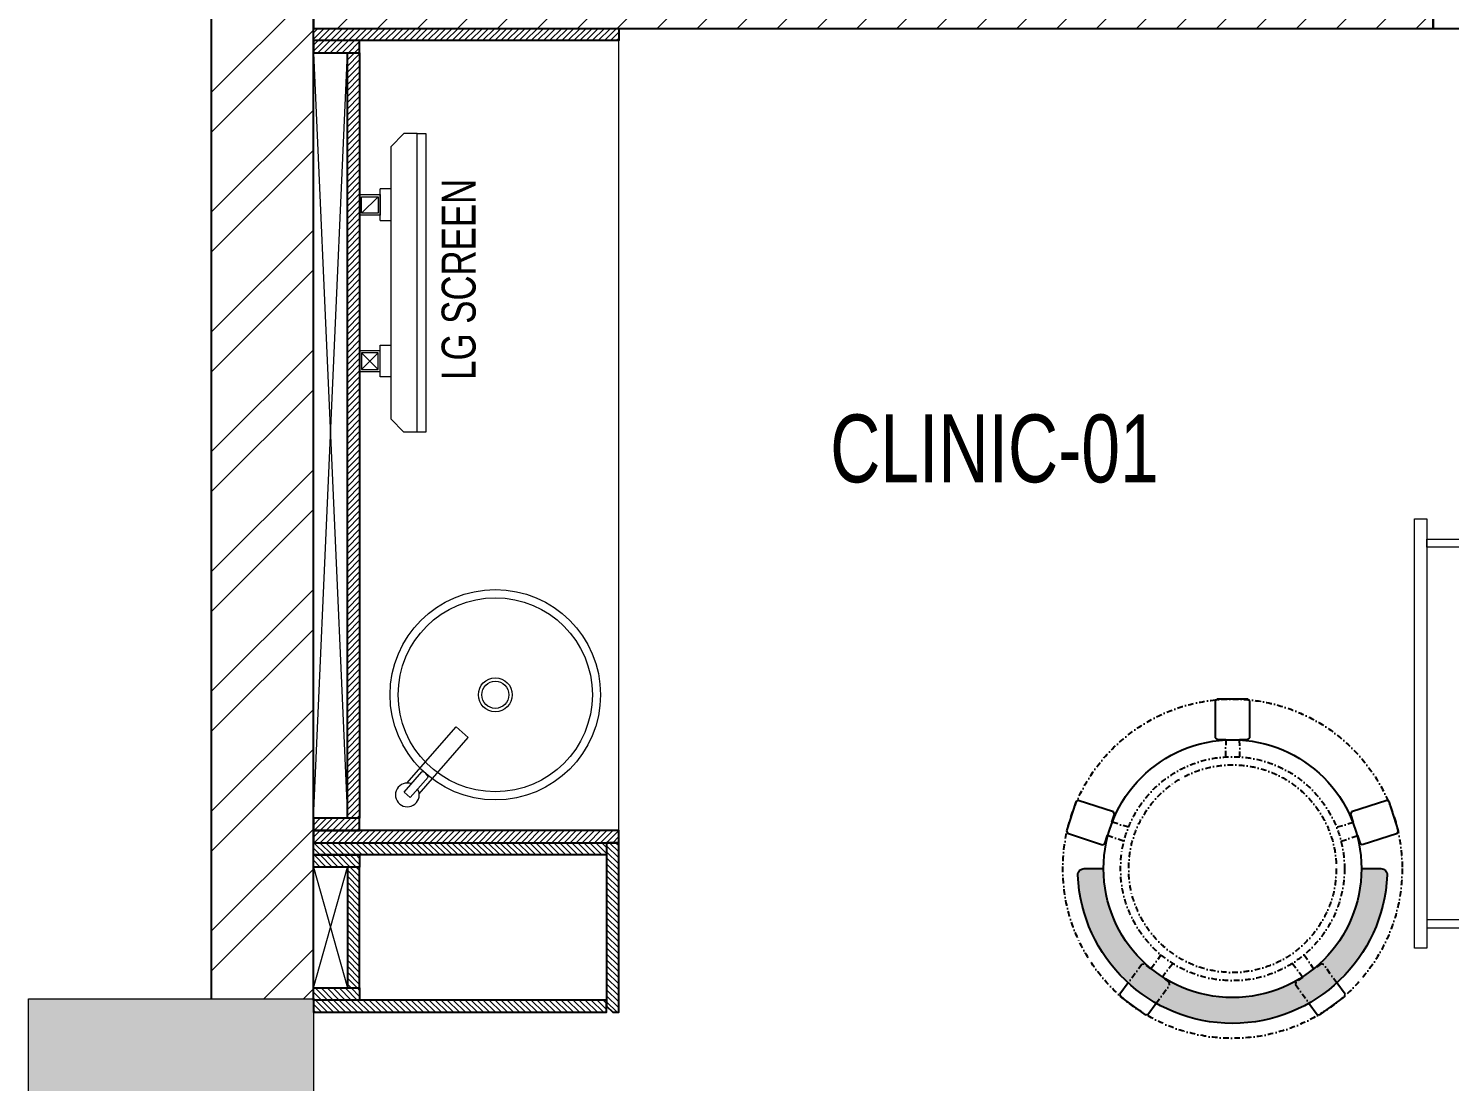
# Model space of a CAD drawing. Header units: feet. Extents: x 9925359 to 9932229, y -5941136 to -5927818.
# Drawn here: x 9925359 to 9927453, y -5931290 to -5929738 of the extents above; entities that cross this region are included whole.
import ezdxf

# ---------------------------------------------------------------- set-up
doc = ezdxf.new("R2010")
doc.units = ezdxf.units.FT
doc.header["$LTSCALE"] = 33
doc.header["$MEASUREMENT"] = 0
doc.linetypes.add('DASHDOT2', pattern=[0.5, 0.25, -0.125, 0, -0.125])
doc.layers.add('A-WALL', color=1, linetype='Continuous')
for name, color, linetype, lineweight in [('column hatch', 5, 'Continuous', 0), ('Floor-Unit', 1, 'Continuous', 13), ('HATCH', 9, 'Continuous', 9), ('LENS-DIM', 252, 'Continuous', 5), ('LENS-FURNITURE', 13, 'Continuous', 9), ('LENS-PARTITION', 21, 'Continuous', 25), ('LENS_TEXT', 31, 'Continuous', 5), ('LK-FF&E WALL', 1, 'Continuous', 9), ('LK-IT', 3, 'Continuous', 18), ('LN-ELEVATION-1', 81, 'Continuous', 25), ('LN-ELEVATION-2', 103, 'Continuous', 20), ('LN-ELEVATION-3', 125, 'Continuous', 18), ('LN-HATCH', 251, 'Continuous', 0), ('TV', 92, 'Continuous', 18)]:
    doc.layers.add(name, color=color, linetype=linetype, lineweight=lineweight)
doc.styles.get("Standard").update_dxf_attribs({"font": 'GILC____.TTF'})
pattern_1 = [(44.99999999999998, (35858.5, -100655.3575484328), (-4.419417382415918, 4.419417382415923), [])]

# ---------------------------------------------------------------- blocks, each defined once
blk = doc.blocks.new('A$C50c8a3d0')
at = {"layer": 'column hatch'}
h = blk.add_hatch(color=8, dxfattribs=at)
h.dxf.hatch_style = 1
h.paths.add_polyline_path([(-3365.410173052922, -6084.66466123145), (-3785.410173052922, -6084.66466123145), (-3785.410173052922, -6354.664661231451), (-3365.410173052922, -6354.664661231451)])
h.paths.add_polyline_path([(-3365.410173052922, -1714.664661231451), (-3785.410173052922, -1714.664661231451), (-3785.410173052922, -1984.664661231451), (-3365.410173052922, -1984.664661231451)])
h.paths.add_polyline_path([(-3365.410173052922, 2685.335338768549), (-3785.410173052922, 2685.335338768549), (-3785.410173052922, 2415.335338768549), (-3365.410173052922, 2415.335338768549)])
h.paths.add_polyline_path([(-3365.410173052922, 6035.335338768549), (-3785.410173052922, 6035.335338768549), (-3785.410173052922, 5765.335338768549), (-3365.410173052922, 5765.335338768549)])
h.paths.add_polyline_path([(2984.589826947078, 6035.335338768549), (2564.589826947078, 6035.335338768549), (2564.589826947078, 5765.335338768549), (2984.589826947078, 5765.335338768549)])
h.paths.add_polyline_path([(3084.589826947079, 2685.335338768549), (2664.589826947078, 2685.335338768549), (2664.589826947078, 2415.335338768549), (3084.589826947079, 2415.335338768549)])
h.paths.add_polyline_path([(3084.589826947079, -1714.664661231451), (2664.589826947078, -1714.664661231451), (2664.589826947078, -1984.664661231451), (3084.589826947079, -1984.664661231451)])
h.paths.add_polyline_path([(3084.589826947079, -6084.66466123145), (2664.589826947078, -6084.66466123145), (2664.589826947078, -6354.664661231451), (3084.589826947079, -6354.664661231451)])
h.paths.add_polyline_path([(-145.4101730529219, -6084.66466123145), (-565.4101730529219, -6084.66466123145), (-565.4101730529219, -6354.664661231451), (-145.4101730529219, -6354.664661231451)])
h.paths.add_polyline_path([(-145.4101730529219, -1714.664661231451), (-565.4101730529219, -1714.664661231451), (-565.4101730529219, -1984.664661231451), (-145.4101730529219, -1984.664661231451)])
h.paths.add_polyline_path([(-145.4101730529219, 2685.335338768549), (-565.4101730529219, 2685.335338768549), (-565.4101730529219, 2415.335338768549), (-145.4101730529219, 2415.335338768549)])
at = {"layer": 'LN-HATCH'}
h = blk.add_hatch(dxfattribs=at)
h.set_pattern_fill('ANSI32', color=256, scale=333, angle=180)
h.set_pattern_definition([(225, (-10084900.59557978, 5279619.596572482), (88.29995930067012, -88.29995930067015), []), (225, (-10084959.46221921, 5279619.596572482), (88.29995930067012, -88.29995930067015), [])])
h.paths.add_polyline_path([(-3515.410173052922, 5765.335338768549), (-3515.410173052922, 2685.335338768549), (-3365.410173052922, 2685.335338768549), (-3365.410173052922, 5765.335338768549)])
h.paths.add_polyline_path([(-3515.410173052922, 2415.335338768549), (-3515.410173052922, -1714.664661231451), (-3365.410173052922, -1714.664661231451), (-3365.410173052922, 2415.335338768549)])
h.paths.add_polyline_path([(-3515.410173052922, -1984.664661231451), (-3515.410173052922, -6084.66466123145), (-3365.410173052922, -6084.66466123145), (-3365.410173052922, -1984.664661231451)])
h = blk.add_hatch(dxfattribs=at)
h.set_pattern_fill('ANSI31', color=256, scale=333, angle=180)
h.set_pattern_definition([(225, (0, 0), (29.43331976689004, -29.43331976689005), [])])
h.paths.add_polyline_path([(-1715.410173052922, 5765.335338768549), (-1865.410173052922, 5765.335338768549), (-1865.410173052922, 5615.335338768549), (-1715.410173052922, 5615.335338768549)])
h.paths.add_polyline_path([(-1715.410173052922, 4865.335338768549), (-1865.410173052922, 4865.335338768549), (-1865.410173052922, 4265.335338768549), (-3365.410173052922, 4265.335338768549), (-3365.410173052922, 4115.335338768549), (-1715.410173052922, 4115.335338768549)])
at = {"layer": 'A-WALL'}
for p, q in [((-3515.410173052922, 2685.335338768549, -11587.38237223599), (-3515.410173052922, 5765.335338768549, -11587.38237223599)), ((-3365.410173052922, 2685.335338768549, -11587.38237223599), (-3365.410173052922, 5765.335338768549, -11587.38237223599))]:
    blk.add_line(p, q, dxfattribs=at)
blk.add_lwpolyline([(-1715.410173052922, 4865.335338768549), (-1865.410173052922, 4865.335338768549), (-1865.410173052922, 4265.335338768549), (-3365.410173052922, 4265.335338768549), (-3365.410173052922, 4115.335338768549), (-1715.410173052922, 4115.335338768549)], close=True, dxfattribs=at)
at = {"layer": 'column hatch', "color": 8, "elevation": -11587.38237223599}
blk.add_lwpolyline([(-3785.410173052922, 2415.335338768549), (-3785.410173052922, 2685.335338768549), (-3365.410173052922, 2685.335338768549), (-3365.410173052922, 2415.335338768549)], close=True, dxfattribs=at)
blk = doc.blocks.new('rtf')
at = {"color": 0, "linetype": 'ByBlock', "lineweight": -2}
for p, q in [((16425.26329468148, -172793.1007600746), (16535.26329468148, -172793.1007600746)), ((16535.26329468148, -172793.1007600746), (16535.26329468148, -172817.1007600746)), ((16412.5253540573, -172798.8148984113), (16452.40026456733, -172798.8148984113)), ((16412.5253540573, -172810.8148984113), (16412.5253540573, -172798.8148984113)), ((16412.5253540573, -172810.8148984113), (16452.40026456733, -172810.8148984113)), ((16425.26329468148, -172817.1007600746), (16535.26329468148, -172817.1007600746))]:
    blk.add_line(p, q, dxfattribs=at)
for centre, radius, start, end in [((16412.5253540573, -172805.1007600746), 17.5, 21.05058810897431, 340.9421780194656), ((16444.53660690578, -172804.8148984114), 9.891264419597851, 322.656233941354, 37.34376605891414)]:
    blk.add_arc(centre, radius, start, end, dxfattribs=at)
blk = doc.blocks.new('dsg')
at = {"color": 0, "linetype": 'ByBlock', "lineweight": -2}
for radius in [155, 143, 25, 20]:
    blk.add_circle((11491.5035008227, -171102.5847399924), radius, dxfattribs=at)
blk.add_blockref('rtf', (-5117.472106590168, 1702.9323767405), dxfattribs=at)
blk = doc.blocks.new('CLINIC - CABINET SINK')
at = {"layer": 'LN-HATCH', "ltscale": 0.5}
h = blk.add_hatch(dxfattribs=at)
h.set_pattern_fill('ANSI31', color=256, scale=2)
h.set_pattern_definition([(45, (4052861.500382861, 1708016.355767586), (-4.490128060534575, 4.490128060534575), [])])
h.paths.add_polyline_path([(-563.359543572413, 156.9999999999999), (564.640456427587, 156.9999999999999), (564.640456427587, 174.9999999999999), (-563.359543572413, 174.9999999999999)])
h.paths.add_polyline_path([(582.6404564275867, 225), (600.6404564275867, 225), (600.6404564275867, -225), (582.6404564275867, -225)])
h.paths.add_polyline_path([(564.640456427587, 225), (582.6404564275867, 225), (582.6404564275867, 156.9999999999999), (564.640456427587, 156.9999999999999)])
h.paths.add_polyline_path([(-581.359543572413, 225), (-599.359543572413, 225), (-599.359543572413, -225), (-581.359543572413, -225)])
h.paths.add_polyline_path([(-581.359543572413, 225), (-563.359543572413, 225), (-563.359543572413, 156.9999999999999), (-581.359543572413, 156.9999999999999)])
at = {"layer": 'LN-ELEVATION-1', "ltscale": 0.5}
for points in [[(-581.359543572413, 225), (-599.359543572413, 225), (-599.359543572413, -225), (-581.359543572413, -225)], [(-581.359543572413, 225), (-563.359543572413, 225), (-563.359543572413, 156.9999999999999), (-581.359543572413, 156.9999999999999)], [(564.640456427587, 225), (582.6404564275867, 225), (582.6404564275867, 156.9999999999999), (564.640456427587, 156.9999999999999)], [(582.6404564275867, 225), (600.6404564275867, 225), (600.6404564275867, -225), (582.6404564275867, -225)], [(-563.359543572413, 156.9999999999999), (564.640456427587, 156.9999999999999), (564.640456427587, 174.9999999999999), (-563.359543572413, 174.9999999999999)]]:
    blk.add_lwpolyline(points, close=True, dxfattribs=at)
at = {"layer": 'LN-ELEVATION-2', "ltscale": 0.5}
blk.add_line((582.6404564275867, -225), (-581.359543572413, -225), dxfattribs=at)
at = {"layer": 'LN-HATCH', "ltscale": 0.5}
for p, q in [((564.640456427587, 225), (-563.359543572413, 174.9999999999999)), ((-563.359543572413, 225), (564.640456427587, 174.9999999999999))]:
    blk.add_line(p, q, dxfattribs=at)
at = {"layer": 'LN-ELEVATION-3', "xscale": -1, "rotation": 41.1558274151866}
blk.add_blockref('dsg', (-103569.3304926871, 136346.6509754679), dxfattribs=at)
blk = doc.blocks.new('CLINIC SCREEN')
at = {"layer": 'TV'}
for p, q in [((-103.1090284836336, 42.85441964946222), (-127.4114311772946, 18.55201695591665)), ((-127.4114311772946, 42.85441964946222), (-103.1090284836336, 18.55201695591665)), ((102.7052824410566, 42.85441964946222), (127.007685134602, 18.55201695591665))]:
    blk.add_line(p, q, dxfattribs=at)
at = {"layer": 'TV', "ltscale": 12}
for p, q in [((-220.0000000000082, -19.41163062257681), (-200.5883693773149, 0)), ((200.5883693773149, 0), (-200.5883693773149, 0)), ((-138.5315413423604, 0), (-138.5315413423604, 15.514207008644)), ((-138.5315413423604, 15.514207008644), (-91.98892031613741, 15.514207008644)), ((-91.98892031613741, 15.514207008644), (-91.98892031613741, 0)), ((91.98892031610741, 15.514207008644), (91.98892031610741, 0)), ((91.98892031610741, 15.514207008644), (138.5315413423595, 15.514207008644)), ((138.5315413423595, 0), (138.5315413423595, 15.514207008644)), ((219.9999999999918, -19.41163062257681), (200.5883693773149, 0)), ((-220.0000000000082, -38.82326124538668), (-220.0000000000082, -19.41163062257681)), ((219.9999999999918, -38.82326124538668), (219.9999999999918, -19.41163062257681))]:
    blk.add_line(p, q, dxfattribs=at)
at = {"layer": 'TV'}
for points in [[(-130.4492315140169, 15.51421661919448), (-100.0712281470269, 15.51421661919448), (-100.0712281470269, 45.89221998606814), (-130.4492315140169, 45.89221998606814)], [(-127.4114311772946, 18.55201695591665), (-103.1090284836336, 18.55201695591665), (-103.1090284836336, 42.85441964946222), (-127.4114311772946, 42.85441964946222)], [(130.0454854713243, 15.51421661919448), (99.66748210433435, 15.51421661919448), (99.66748210433435, 45.89221998606814), (130.0454854713243, 45.89221998606814)], [(127.007685134602, 18.55201695591665), (102.7052824410566, 18.55201695591665), (102.7052824410566, 42.85441964946222), (127.007685134602, 42.85441964946222)]]:
    blk.add_lwpolyline(points, close=True, dxfattribs=at)
at = {"layer": 'TV', "ltscale": 12}
blk.add_lwpolyline([(-220.0000000000082, -51.71278328332107), (-220.0000000000082, -38.82326124538668), (219.9999999999918, -38.82326124538668), (219.9999999999918, -51.71278328332107)], close=True, dxfattribs=at)
at = {"layer": 'Floor-Unit', "color": 0, "ltscale": 2, "insert": (5.199680584678389, -100.4085774972336), "char_height": 50, "attachment_point": 5}
blk.add_mtext_dynamic_manual_height_columns('LG SCREEN', width=466.4796511627907, gutter_width=12.5, heights=[0], dxfattribs=at)
blk = doc.blocks.new('CLINIC - MOP CLOSET')
at = {"layer": 'LN-HATCH', "ltscale": 0.5}
h = blk.add_hatch(dxfattribs=at)
h.set_pattern_fill('ANSI31', color=256, scale=50, angle=360)
h.set_pattern_definition(pattern_1)
h.paths.add_polyline_path([(-106.3595435724128, 216), (-124.3595435724128, 216), (-124.3595435724128, -216), (-106.3595435724128, -216)])
h = blk.add_hatch(dxfattribs=at)
h.set_pattern_fill('ANSI31', color=256, scale=50, angle=360)
h.set_pattern_definition(pattern_1)
h.paths.add_polyline_path([(-106.3595435724128, 216), (-88.35954357241282, 216), (-88.35954357241282, 148), (-106.3595435724128, 148)])
h = blk.add_hatch(dxfattribs=at)
h.set_pattern_fill('ANSI31', color=256, scale=50, angle=360)
h.set_pattern_definition(pattern_1)
h.paths.add_polyline_path([(89.64045642758717, 216), (107.6404564275872, 216), (107.6404564275872, 148), (89.64045642758717, 148)])
h = blk.add_hatch(dxfattribs=at)
h.set_pattern_fill('ANSI31', color=256, scale=50, angle=360)
h.set_pattern_definition(pattern_1)
h.paths.add_polyline_path([(107.6404564275872, 216), (125.6404564275872, 216), (125.6404564275872, -216), (107.6404564275872, -216)])
h = blk.add_hatch(dxfattribs=at)
h.set_pattern_fill('ANSI31', color=256, scale=50, angle=360)
h.set_pattern_definition(pattern_1)
h.paths.add_polyline_path([(-88.35954357241282, 148), (89.64045642758717, 148), (89.64045642758717, 166), (-88.35954357241282, 166)])
h = blk.add_hatch(dxfattribs=at)
h.set_pattern_fill('ANSI31', color=256, scale=50, angle=360)
h.set_pattern_definition([(44.99999999999998, (35894.5, -101037.3575484328), (-4.419417382415918, 4.419417382415923), [])])
h.paths.add_polyline_path([(-115.3595435724055, -216), (-124.3595435724128, -225), (-124.3595435724128, -234), (125.6404564275872, -234), (125.6404564275872, -216)])
at = {"layer": 'LN-ELEVATION-1', "ltscale": 0.5}
for points in [[(-106.3595435724128, 216), (-124.3595435724128, 216), (-124.3595435724128, -216), (-106.3595435724128, -216)], [(-106.3595435724128, 216), (-88.35954357241282, 216), (-88.35954357241282, 148), (-106.3595435724128, 148)], [(89.64045642758717, 216), (107.6404564275872, 216), (107.6404564275872, 148), (89.64045642758717, 148)], [(107.6404564275872, 216), (125.6404564275872, 216), (125.6404564275872, -216), (107.6404564275872, -216)], [(-88.35954357241282, 148), (89.64045642758717, 148), (89.64045642758717, 166), (-88.35954357241282, 166)], [(-124.3595435724128, -225), (-124.3595435724128, -234), (125.6404564275872, -234), (125.6404564275872, -216), (-115.3595435724128, -216)]]:
    blk.add_lwpolyline(points, close=True, dxfattribs=at)
at = {"layer": 'LN-HATCH', "ltscale": 0.5}
for p, q in [((89.64045642758717, 216), (-88.35954357241282, 166)), ((-88.35954357241282, 216), (89.64045642758717, 166))]:
    blk.add_line(p, q, dxfattribs=at)
blk = doc.blocks.new('TRIAL SET CABINET 633x500')
at = {"layer": 'LENS-FURNITURE'}
h = blk.add_hatch(color=9, dxfattribs=at)
h.dxf.hatch_style = 1
edge = h.paths.add_edge_path()
edge.add_line((-8.54246803093703, -981.9670201920668), (115.9083254579454, -857.5162267031847))
edge.add_arc((107.4230440836399, -849.030945328879), 12.00000000009463, 315, 405)
edge.add_line((115.9083254579454, -840.5456639545736), (-58.03994271345434, -666.5973957831737))
edge.add_arc((-66.52522408775982, -675.0826771574792), 12.00000000009463, 45.00000000000002, 135)
edge.add_line((-75.01050546206531, -666.5973957831737), (-199.4612989509478, -791.0481892720562))
edge.add_arc((-190.9760175766423, -799.5334706454303), 11.99999999943607, 135.0000000031442, 225.0000000031442)
edge.add_line((-199.4612989500165, -808.0187520197359), (-25.5130307786167, -981.967020191136))
edge.add_arc((-17.02774940431148, -973.4817388177615), 11.99999999943605, 224.9999999968574, 314.9999999968578)
h.paths.add_polyline_path([(-17.02774940524252, -955.0969625067663), (89.03826777357607, -849.0309453279477), (-66.52522408775982, -693.4674534666119), (-172.5912412665784, -799.5334706454305)], flags=16)
edge = h.paths.add_edge_path(flags=16)
edge.add_line((-138.2965623782947, -741.9042679787381), (-124.1544267544522, -727.7621323548956))
edge.add_arc((-121.3259996296837, -730.5905594796641), 4.000000000031514, 45.00000000000051, 134.9999999999996, ccw=False)
edge.add_arc((-121.3259996296838, -730.5905594796641), 4.000000000031584, -45.000000000000625, 44.999999999999375, ccw=False)
edge.add_line((-118.4975725049153, -733.4189866044327), (-132.6397081287578, -747.561122228275))
edge.add_arc((-135.4681352535263, -744.7326951035067), 4.000000000031524, 225.0000000000006, 314.99999999999966, ccw=False)
edge.add_arc((-135.4681352535261, -744.7326951035066), 4.000000000031665, 135.0000000000006, 225.0000000000006, ccw=False)
edge = h.paths.add_edge_path(flags=16)
edge.add_arc((44.84409394953398, -910.9027886827243), 7, 0, 360)
at = {"layer": 'LENS-FURNITURE', "lineweight": 0}
h = blk.add_hatch(dxfattribs=at)
h.set_pattern_fill('ANSI31', color=252, scale=10, angle=405)
h.set_pattern_definition([(90, (-3772352.875833935, -3684050.327587578), (-1.25, 2e-16), [])])
edge = h.paths.add_edge_path()
edge.add_line((-138.2965623782947, -741.9042679787381), (-124.1544267544522, -727.7621323548956))
edge.add_arc((-121.3259996296837, -730.5905594796641), 4.000000000031514, 45.00000000000051, 134.9999999999996, ccw=False)
edge.add_arc((-121.3259996296838, -730.5905594796641), 4.000000000031584, -45.000000000000625, 44.999999999999375, ccw=False)
edge.add_line((-118.4975725049153, -733.4189866044327), (-132.6397081287578, -747.561122228275))
edge.add_arc((-135.4681352535263, -744.7326951035067), 4.000000000031524, 225.0000000000006, 314.99999999999966, ccw=False)
edge.add_arc((-135.4681352535261, -744.7326951035066), 4.000000000031665, 135.0000000000006, 225.0000000000006, ccw=False)
edge = h.paths.add_edge_path()
edge.add_arc((44.84409394953398, -910.9027886827243), 7, 0, 360)
at = {"layer": 'LENS-FURNITURE'}
blk.add_lwpolyline([(119.4230440827086, -352.4817388160154), (119.4230440827086, -985.4817388160156), (-380.5769559172913, -985.4817388160156), (-380.5769559172913, -352.4817388160154)], close=True, dxfattribs=at)
at = {"layer": 'LENS-FURNITURE', "color": 146}
for points in [[(338.5359051078558, -352.4817388160154), (338.5359051078558, -985.4817388160156), (356.5359051078559, -985.4817388160156), (356.5359051078559, -352.4817388160154)], [(-63.4640948921442, -382.4817388160154), (-63.4640948921442, -394.4817388160154), (338.5359051078558, -394.4817388160154), (338.5359051078558, -382.4817388160154)], [(-63.4640948921442, -394.4817388160154), (-63.4640948921442, -943.4817388160153), (-51.4640948921442, -943.4817388160153), (-51.4640948921442, -394.4817388160154)], [(-63.4640948921442, -955.4817388160152), (-63.4640948921442, -943.4817388160153), (338.5359051078558, -943.4817388160153), (338.5359051078558, -955.4817388160152)]]:
    blk.add_lwpolyline(points, close=True, dxfattribs=at)
at = {"layer": 'LENS-FURNITURE', "color": 18, "lineweight": 30}
for points in [[(-8.54246803093703, -981.9670201920668), (115.9083254579454, -857.5162267031847, 0.4142135623730951), (115.9083254579454, -840.5456639545736), (-58.03994271345434, -666.5973957831737, 0.4142135623730951), (-75.01050546206531, -666.5973957831737), (-199.4612989509478, -791.0481892720562, 0.4142135623730951), (-199.4612989500165, -808.0187520197359), (-25.51303077861669, -981.967020191136, 0.4142135623730951)], [(-138.2965623782947, -741.9042679787381), (-124.1544267544522, -727.7621323548956, -0.4142135623730951), (-118.4975725049153, -727.7621323548956), (-118.4975725049153, -727.7621323548956, -0.4142135623730951), (-118.4975725049153, -733.4189866044327), (-132.6397081287578, -747.561122228275, -0.4142135623730951), (-138.2965623782947, -747.561122228275), (-138.2965623782947, -747.561122228275, -0.4142135623730951)]]:
    blk.add_lwpolyline(points, format="xyb", close=True, dxfattribs=at)
blk.add_lwpolyline([(-17.02774940524252, -955.0969625067663), (89.03826777357607, -849.0309453279477), (-66.52522408775982, -693.4674534666119), (-172.5912412665784, -799.5334706454305)], close=True, dxfattribs=at)
blk.add_circle((44.84409394953398, -910.9027886827243), 7, dxfattribs=at)
blk = doc.blocks.new('DR STOOL')
at = {"layer": 'HATCH'}
h = blk.add_hatch(dxfattribs=at)
h.set_pattern_fill('ANSI36', color=250, angle=-90.00000000000001)
h.set_pattern_definition([(315, (-227.8099174643867, 917.3997257252777), (6.173926083235043, -1.683798022700468), [7.9375, -1.587499999999999, 0, -1.587499999999999])])
edge = h.paths.add_edge_path()
edge.add_line((-190.0000000041909, 4.511094e-10), (-218.6899174675346, 4.511094e-10))
edge.add_arc((-218.6899174670689, 9.120000000388245), 9.119999999940092, 177.6119845363388, 269.9999999996136, ccw=False)
edge.add_arc((-1.8626451e-09, 3.565219e-10), 228.000000002257, 2.3880154632688004, 177.6119845367313, ccw=False)
edge.add_arc((218.6899174633436, 9.120000000497384), 9.120000000051716, -90.00000000034493, 2.3880154629299, ccw=False)
edge.add_line((218.6899174633436, 4.511094e-10), (190, 4.511094e-10))
edge.add_arc((-1.8626451e-09, 4.511094e-10), 190.000000001979, -1.27e-14, 180)
at = {"layer": 'LN-ELEVATION-1', "color": 1, "ltscale": 100}
for p, q in [((-128.6221585394814, 215.4841044476634), (-165.2704676063731, 189.0243927398114)), ((-124.7228340068832, 214.8545704018979), (-128.6221585394814, 215.4841044476634)), ((-112.6981821293011, 198.1996966340157), (-124.7228340068832, 214.8545704018979)), ((124.7553772013634, 214.9803744515593), (112.5488144652918, 198.2845540212292)), ((128.7014972954057, 215.5933048763618), (124.7553772013634, 214.9803744515593)), ((128.7014972954057, 215.5933048763618), (124.7553772013634, 214.9803744515593)), ((165.1911288509145, 188.915192311113), (128.7014972954057, 215.5933048763618)), ((165.1911288509145, 188.915192311113), (128.7014972954057, 215.5933048763618)), ((-165.2704676063731, 189.0243927398114), (-165.9069543029182, 185.0820035930228)), ((165.7973639420234, 185.0121775862135), (165.1911288509145, 188.915192311113)), ((165.7973639420234, 185.0121775862135), (165.1911288509145, 188.915192311113)), ((-165.9069543029182, 185.0820035930228), (-153.8003208162263, 168.3135803133482)), ((153.6734594982117, 168.4294150282658), (165.7973639420234, 185.0121775862135)), ((-191.2928382232785, -35.45407700946089), (-242.9550312487409, -52.24013893969095)), ((-187.9259491492994, -37.1695928365807), (-191.2928382232785, -35.45407700946089)), ((-184.1424400564283, -48.81403796559607), (-187.9259491492994, -37.1695928365807)), ((188.0651108901948, -36.96233201187715), (184.0504167033359, -49.19388854173303)), ((191.3981811110861, -35.27656588272658), (188.0651108901948, -36.96233201187715)), ((243.0100176925771, -52.21682526778022), (191.3981811110861, -35.27656588272658)), ((-242.9550312487409, -52.24013893969095), (-244.7482102331705, -55.75945052818861)), ((-244.7482102331705, -55.75945052818861), (-230.7800458371639, -98.74904560100549)), ((230.715890809428, -98.7280946081737), (244.8123673382215, -55.78040257930116)), ((244.8123673382215, -55.78040257930116), (243.0100176925771, -52.21682526778022)), ((-173.8639617776498, -80.4479453730819), (-177.8421125086024, -68.2044548037811)), ((-175.5596735184081, -83.7759667420105), (-173.8639617776498, -80.4479453730819)), ((177.6922140880488, -68.56540505095472), (173.8739495249465, -80.1985000452405)), ((173.8739495249465, -80.1985000452405), (175.5794035866856, -83.5704969359358)), ((175.5794035866856, -83.5704969359358), (227.1912401677109, -100.5107563209894)), ((-230.7800458371639, -98.74904560100549), (-227.2218665438704, -100.5620286722478)), ((-227.2218665438704, -100.5620286722478), (-175.5596735184081, -83.7759667420105)), ((227.1912401677109, -100.5107563209894), (230.715890809428, -98.7280946081737)), ((-22.72193054761737, -190.2142363802995), (-25.39390889601782, -192.886214728569)), ((-25.39390889601782, -192.886214728569), (-25.39390889601782, -247.2070584567482)), ((-10.47823652112856, -190.2142363802995), (-22.72193054761737, -190.2142363802995)), ((22.78362171910703, -190.2142363802995), (9.910054048988968, -190.2142363802995)), ((25.42475448176265, -192.8553691428751), (22.78362171910703, -190.2142363802995)), ((25.42475448176265, -247.1762128710543), (25.42475448176265, -192.8553691428751)), ((-25.39390889601782, -247.2070584567482), (-22.60096735274419, -250)), ((-22.60096735274419, -250), (22.60096735274419, -250)), ((22.60096735274419, -250), (25.42475448176265, -247.1762128710543))]:
    blk.add_line(p, q, dxfattribs=at)
at = {"layer": 'LN-ELEVATION-1', "linetype": 'DASHDOT2'}
for p, q in [((-92.92521573789418, 170.8129362839827), (-112.6981821293011, 198.1996966340157)), ((112.5488144652918, 198.2845540212292), (92.69529851106927, 171.1294289919315)), ((-153.8003208162263, 168.3135803133482), (-134.1093360339291, 141.0403694751003)), ((-93.52748446213081, 167.0824927485227), (-92.92521573789418, 170.8129362839827)), ((92.69529851106927, 171.1294289919315), (93.26858203159645, 167.4385604566923)), ((133.7372852512635, 141.1612321265929), (153.6734594982117, 168.4294150282658)), ((-130.4219571123831, 140.4450534014686), (-119.9844727469608, 147.9808124662595)), ((-119.9844727469608, 147.9808124662595), (-105.3687285655178, 126.9741353208374)), ((-103.4542870586738, 159.9154408004979), (-93.52748446213081, 167.0824927485227)), ((-88.15393704269081, 139.4771787207864), (-103.4542870586738, 159.9154408004979)), ((103.6608748426661, 159.8406005539291), (88.19885099539533, 139.4487815762331)), ((93.26858203159645, 167.4385604566923), (103.6608748426661, 159.8406005539291)), ((105.4096150295809, 126.94019481352), (120.1194891873747, 147.8074627162714)), ((120.1194891873747, 147.8074627162714), (130.0033113472163, 140.5812532722048)), ((-134.1093360339291, 141.0403694751003), (-130.4219571123831, 140.4450534014686)), ((130.0033113472163, 140.5812532722048), (133.7372852512635, 141.1612321265929)), ((-159.954806596972, -40.49024384317454), (-184.1424400564283, -48.81403796559607)), ((184.0504167033359, -49.19388854173303), (159.8786162491887, -40.79004861696012)), ((-177.8421125086024, -68.2044548037811), (-153.4148110738024, -60.73628028803068)), ((153.3006618716754, -61.02382378749462), (177.6922140880488, -68.56540505095472)), ((-10.92024635523557, -164.6382343793375), (-10.47823652112856, -190.2142363802995)), ((9.910054048988968, -190.2142363802995), (10.35584833659231, -164.674698740353))]:
    blk.add_line(p, q, dxfattribs=at)
at = {"layer": 'LN-ELEVATION-1', "color": 1, "ltscale": 100}
blk.add_lwpolyline([(-190.0000000023283, 0), (-218.6899174656719, 0, -0.4264743413925903), (-227.8019973598421, 9.5, -0.959166304662544), (227.8019973593764, 9.5, -0.4264743413925903), (218.6899174647406, 0), (190.0000000013969, 0)], format="xyb", dxfattribs=at)
at = {"layer": 'LN-ELEVATION-1', "linetype": 'DASHDOT2'}
for radius in [250, 165, 153]:
    blk.add_circle((0, 0), radius, dxfattribs=at)
at = {"layer": 'LN-ELEVATION-1', "color": 1, "ltscale": 100}
blk.add_circle((0, 0), 190, dxfattribs=at)

msp = doc.modelspace()

# ---------------------------------------------------------------- linework, layer by layer
at = {"layer": 'LENS-PARTITION'}
msp.add_lwpolyline([(9928279.220628569, -5929637.82511878), (9927429.220628569, -5929637.82511878), (9927429.220628569, -5929737.82511878), (9928279.220628569, -5929737.82511878)], close=True, dxfattribs=at)

# ---------------------------------------------------------------- block references
at = {"layer": 'LENS-DIM', "color": 2}
msp.add_blockref('A$C50c8a3d0', (9929144.630801624, -5933853.160457549), dxfattribs=at)
at = {"layer": 'LENS-FURNITURE', "xscale": -1}
msp.add_blockref('TRIAL SET CABINET 633x500', (9927758.325631838, -5930107.82511878), dxfattribs=at)
at = {"layer": 'LENS-FURNITURE', "rotation": 180}
msp.add_blockref('DR STOOL', (9927133.581182474, -5930976.099207164), dxfattribs=at)
at = {"layer": 'LK-FF&E WALL', "xscale": -1, "rotation": 90}
msp.add_blockref('CLINIC - CABINET SINK', (9926004.22062857, -5930337.184662353), dxfattribs=at)
at = {"layer": 'LK-FF&E WALL', "rotation": 90}
msp.add_blockref('CLINIC - MOP CLOSET', (9925995.22062857, -5931063.465575209), dxfattribs=at)
at = {"layer": 'LK-IT', "rotation": 90.00000000000006}
msp.add_blockref('CLINIC SCREEN', (9925893.112848546, -5930112.825118781), dxfattribs=at)

# ---------------------------------------------------------------- texts
at = {"layer": 'LENS_TEXT', "linetype": 'Continuous', "ltscale": 3, "insert": (9926782.753177373, -5930357.472156835), "char_height": 100, "attachment_point": 5}
msp.add_mtext_dynamic_manual_height_columns('CLINIC-01', width=352.4261745174633, gutter_width=0.9999999999999992, heights=[0], dxfattribs=at)

doc.saveas('drawing.dxf')
